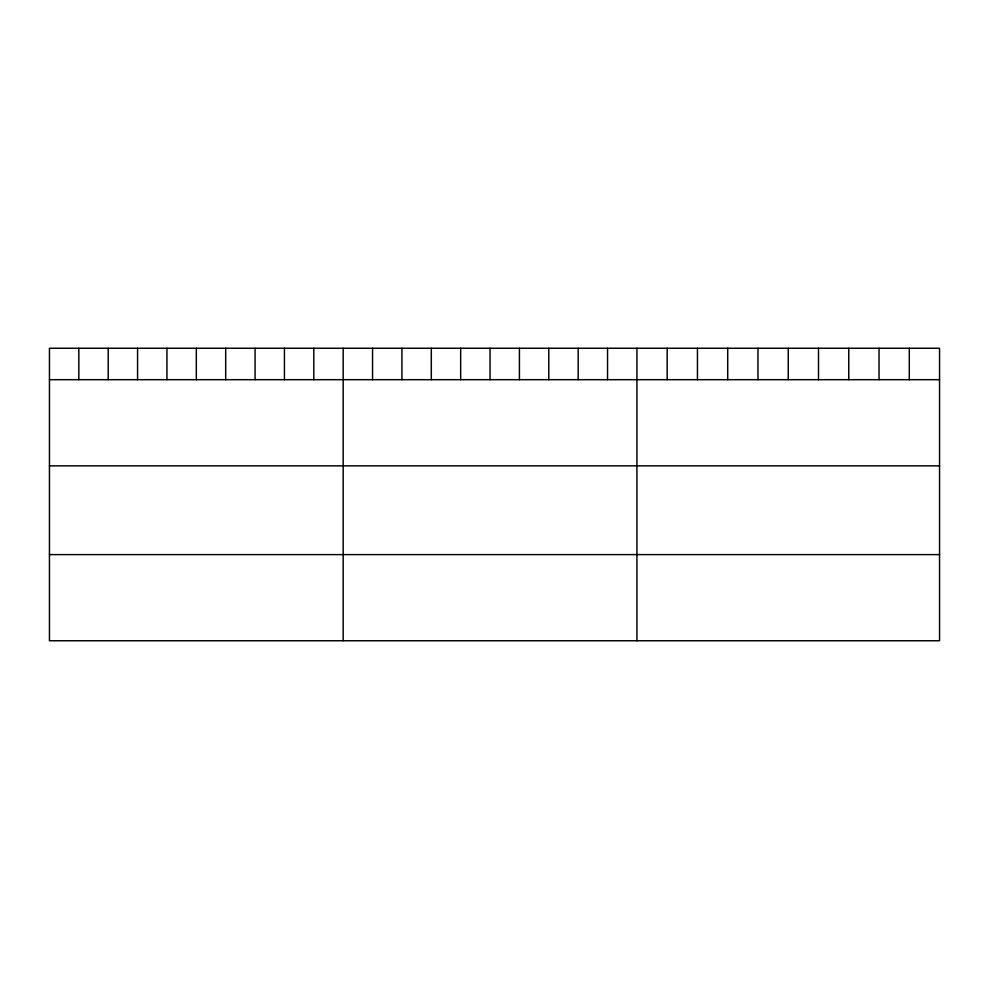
<?xml version="1.0" encoding="UTF-8"?>
<svg xmlns="http://www.w3.org/2000/svg" width="989" height="989" viewBox="0 0 989 989"><rect width="100%" height="100%" fill="white"/><g stroke="black" fill="none" stroke-linecap="round" stroke-linejoin="round"><path stroke-width="1.48" d="M939.55 379.689L939.55 640.748L49.45 640.748L49.45 348.252L939.55 348.252L939.55 379.689L49.45 379.689M49.45 465.844L939.55 465.844M49.45 554.606L939.55 554.606M909.287 348.252L909.287 379.689M879.023 348.252L879.023 379.689M848.76 348.252L848.76 379.689M818.496 348.252L818.496 379.689M788.233 348.252L788.233 379.689M757.97 348.252L757.97 379.689M727.706 348.252L727.706 379.689M697.443 348.252L697.443 379.689M667.179 348.252L667.179 379.689M636.916 348.252L636.916 640.748M607.543 348.252L607.543 379.689M578.169 348.252L578.169 379.689M548.796 348.252L548.796 379.689M519.423 348.252L519.423 379.689M490.05 348.252L490.05 379.689M460.676 348.252L460.676 379.689M431.303 348.252L431.303 379.689M401.93 348.252L401.93 379.689M372.556 348.252L372.556 379.689M343.183 348.252L343.183 640.748M313.81 348.252L313.81 379.689M284.436 348.252L284.436 379.689M255.063 348.252L255.063 379.689M225.69 348.252L225.69 379.689M196.317 348.252L196.317 379.689M166.943 348.252L166.943 379.689M137.57 348.252L137.57 379.689M108.197 348.252L108.197 379.689M78.823 348.252L78.823 379.689"/></g></svg>
